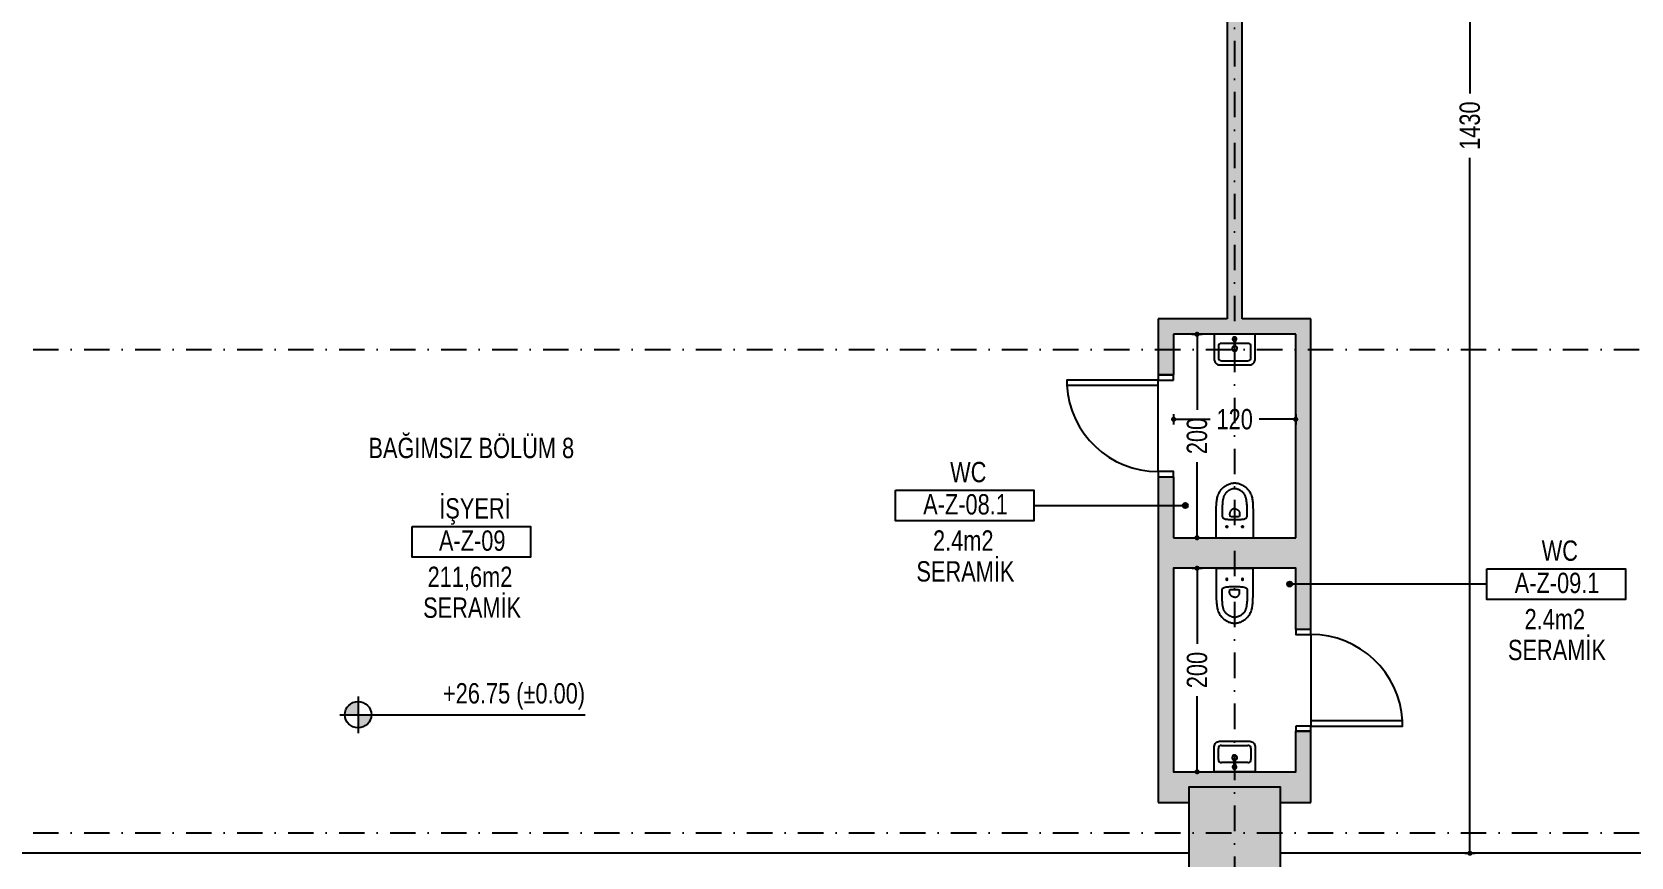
# Model space of a CAD drawing. Header units: centimetres. Extents: x 26569 to 160723, y -3143 to 14565.
# Drawn here: x 64098 to 65669, y 1540 to 2351 of the extents above; entities that cross this region are included whole.
import ezdxf
from ezdxf.enums import TextEntityAlignment as Align

# ---------------------------------------------------------------- set-up
doc = ezdxf.new("R2010")
doc.units = ezdxf.units.CM
doc.header["$LTSCALE"] = 100
doc.linetypes.add('DASHDOT2', pattern=[0.5, 0.25, -0.125, 0, -0.125])
for name, color, linetype in [('A-ANNO-DIMS', 187, 'Continuous'), ('A-ANNO-GRID', 155, 'DASHDOT2'), ('A-ANNO-IDEN', 50, 'Continuous'), ('A-ANNO-TEXT', 50, 'Continuous'), ('A-DOOR', 193, 'Continuous'), ('A-ELEV-01', 255, 'Continuous'), ('A-FLOR-FIXT', 146, 'Continuous'), ('A-WALL', 134, 'Continuous'), ('A-WALL-HTCH', 8, 'Continuous'), ('S-CONC', 5, 'Continuous'), ('S-HTCH', 8, 'Continuous')]:
    doc.layers.add(name, color=color, linetype=linetype)
doc.styles.add('Fields_100', font='act_simplex.shx', dxfattribs={"width": 0.8, "height": 20})
doc.dimstyles.new('FIELDS_100', dxfattribs={"dimscale": 0, "dimtxt": 20, "dimasz": 5, "dimexe": 5, "dimexo": 5, "dimgap": 5, "dimtad": 0, "dimdec": 0, "dimzin": 0, "dimdsep": 46, "dimtxsty": 'Fields_100', "dimblk": 'DOT', "dimcen": 0.09, "dimclrt": 50, "dimadec": 0, "dimazin": 0, "dimtfac": 1, "dimtdec": 0, "dimtix": 1, "dimtofl": 0, "dimtmove": 1, "dimatfit": 3, "dimfxl": 5, "dimfxlon": 1, "dimtolj": 1, "dimtzin": 0, "dimarcsym": 0})

# ---------------------------------------------------------------- blocks, each defined once
blk = doc.blocks.new('Mahal kutusu_100')
at = {"color": 0}
blk.add_lwpolyline([(-58, 30), (58, 30), (58, 0), (-58, 0)], close=True, dxfattribs=at)
at = {"color": 0, "style": 'Fields_100', "width": 0.8}
for tag, p in [('MAHAL', (3.6, 37.9)), ('KOD', (0.9, 6.2)), ('ALAN', (-1.3, -29.4)), ('KAPLAMA', (0.8, -59.7))]:
    blk.add_attdef(tag, text='', height=20, dxfattribs=at).set_placement(p, align=Align.CENTER)
blk = doc.blocks.new('_Dot')
at = {"color": 0, "linetype": 'ByBlock', "lineweight": -2}
blk.add_line((-0.5, 0), (-1, 0), dxfattribs=at)
at = {"color": 0, "linetype": 'ByBlock', "const_width": 0.5}
blk.add_lwpolyline([(-0.25, 0, 1), (0.25, 0, 1)], format="xyb", close=True, dxfattribs=at)
blk = doc.blocks.new('*D148')
at = {"layer": 'A-ANNO-DIMS', "color": 0, "lineweight": -2, "transparency": 16777216}
for p, q in [((65505.6, 2973.6), (65515.6, 2973.6)), ((65510.6, 2968.6), (65510.6, 2290.3)), ((65510.6, 1548.6), (65510.6, 2226.9)), ((65505.6, 1543.6), (65515.6, 1543.6))]:
    blk.add_line(p, q, dxfattribs=at)
at = {"layer": 'DEFPOINTS', "color": 0, "transparency": 16777216}
for p in [(65287, 2973.6), (65510.6, 2973.6), (65287, 1543.6)]:
    blk.add_point(p, dxfattribs=at)
at = {"layer": 'A-ANNO-DIMS', "color": 0, "lineweight": -2, "transparency": 16777216, "xscale": 5, "yscale": 5, "zscale": 5}
for p, rotation in [((65510.6, 2973.6), 90), ((65510.6, 1543.6), 270)]:
    blk.add_blockref('_Dot', p, dxfattribs=dict(at, rotation=rotation))
at = {"layer": 'A-ANNO-DIMS', "color": 50, "transparency": 16777216, "insert": (65510.6, 2258.6), "char_height": 20, "attachment_point": 5, "rotation": 90, "style": 'Fields_100'}
blk.add_mtext('\\A1;1430', dxfattribs=at)
blk = doc.blocks.new('KLOZET')
at = {"linetype": 'Continuous'}
for p, q in [((-13.7, 46.8), (-13.1, 47.6)), ((-13.1, 47.6), (-12.4, 48.3)), ((-12.4, 48.3), (-11.7, 49)), ((-11.7, 49), (-11, 49.6)), ((-11, 49.6), (-10.3, 50.2)), ((-10.3, 50.2), (-9.6, 50.7)), ((-9.6, 50.7), (-8.8, 51.2)), ((-8.8, 51.2), (-8, 51.7)), ((-8, 51.7), (-7.2, 52.1)), ((-7.2, 52.1), (-6.4, 52.5)), ((-6.4, 52.5), (-5.6, 52.8)), ((-5.6, 52.8), (-4.8, 53.1)), ((-4.8, 53.1), (-4, 53.3)), ((-4.2, 47.2), (-4.6, 47.1)), ((-3.9, 47.3), (-4.2, 47.2)), ((-4, 53.3), (-3.2, 53.5)), ((-3.6, 47.5), (-3.9, 47.3)), ((-3.3, 47.6), (-3.6, 47.5)), ((-3, 47.7), (-3.3, 47.6)), ((-3.2, 53.5), (-2.3, 53.7)), ((-2.7, 47.8), (-3, 47.7)), ((-2.4, 47.9), (-2.7, 47.8)), ((-2.1, 48), (-2.4, 47.9)), ((-2.3, 53.7), (-1.5, 53.8)), ((-1.8, 48), (-2.1, 48)), ((-1.5, 48.1), (-1.8, 48)), ((-1.5, 53.8), (-0.7, 53.9)), ((-1.2, 48.1), (-1.5, 48.1)), ((-1, 48.2), (-1.2, 48.1)), ((-0.7, 48.2), (-1, 48.2)), ((-0.7, 53.9), (0, 53.9)), ((-0.5, 48.2), (-0.7, 48.2)), ((-0.2, 48.2), (-0.5, 48.2)), ((0, 48.2), (-0.2, 48.2)), ((0, 53.9), (0.7, 53.9)), ((0.5, 48.2), (0, 48.2)), ((1, 48.2), (0.5, 48.2)), ((0.7, 53.9), (1.5, 53.8)), ((1.5, 48.1), (1, 48.2)), ((1.5, 53.8), (2.3, 53.7)), ((2.1, 48), (1.5, 48.1)), ((2.6, 47.8), (2.1, 48)), ((2.3, 53.7), (3.2, 53.5)), ((3.2, 47.6), (2.6, 47.8)), ((3.2, 53.5), (4, 53.3)), ((3.7, 47.4), (3.2, 47.6)), ((4.3, 47.2), (3.7, 47.4)), ((4, 53.3), (4.8, 53.1)), ((4.9, 46.9), (4.3, 47.2)), ((4.8, 53.1), (5.6, 52.8)), ((5.6, 52.8), (6.4, 52.5)), ((6.4, 52.5), (7.2, 52.1)), ((7.2, 52.1), (8, 51.7)), ((8, 51.7), (8.8, 51.2)), ((8.8, 51.2), (9.6, 50.7)), ((9.6, 50.7), (10.3, 50.2)), ((10.3, 50.2), (11, 49.6)), ((11, 49.6), (11.7, 49)), ((11.7, 49), (12.4, 48.3)), ((12.4, 48.3), (13.1, 47.6)), ((13.1, 47.6), (13.7, 46.8)), ((-18, 30.7), (-17.9, 32)), ((-17.9, 32), (-17.8, 33.3)), ((-17.8, 33.3), (-17.7, 34.5)), ((-17.7, 34.5), (-17.6, 35.7)), ((-17.6, 35.7), (-17.5, 36.9)), ((-17.5, 36.9), (-17.3, 38.1)), ((-17.3, 38.1), (-17.1, 39.2)), ((-17.1, 39.2), (-16.8, 40.3)), ((-16.8, 40.3), (-16.5, 41.3)), ((-16.5, 41.3), (-16.1, 42.4)), ((-16.1, 42.4), (-15.7, 43.3)), ((-15.7, 43.3), (-15.3, 44.3)), ((-15.3, 44.3), (-14.8, 45.2)), ((-14.8, 45.2), (-14.3, 46)), ((-14.3, 46), (-13.7, 46.8)), ((-12.1, 32.6), (-12.2, 31.9)), ((-12.2, 31.9), (-12.2, 31.1)), ((-12, 33.9), (-12.1, 33.2)), ((-12.1, 33.2), (-12.1, 32.6)), ((-11.9, 35.1), (-12, 34.5)), ((-12, 34.5), (-12, 33.9)), ((-11.8, 35.7), (-11.9, 35.1)), ((-11.7, 36.7), (-11.8, 36.2)), ((-11.8, 36.2), (-11.8, 35.7)), ((-11.6, 37.3), (-11.7, 36.7)), ((-11.5, 37.7), (-11.6, 37.3)), ((-11.4, 38.2), (-11.5, 37.7)), ((-11.3, 38.6), (-11.4, 38.2)), ((-11.2, 39), (-11.3, 38.6)), ((-11.1, 39.4), (-11.2, 39)), ((-11, 39.8), (-11.1, 39.4)), ((-10.9, 40.2), (-11, 39.8)), ((-10.8, 40.5), (-10.9, 40.2)), ((-10.6, 40.8), (-10.8, 40.5)), ((-10.5, 41.1), (-10.6, 40.8)), ((-10.4, 41.4), (-10.5, 41.1)), ((-10.2, 41.7), (-10.4, 41.4)), ((-10.1, 42), (-10.2, 41.7)), ((-9.9, 42.2), (-10.1, 42)), ((-9.8, 42.5), (-9.9, 42.2)), ((-9.6, 42.7), (-9.8, 42.5)), ((-9.4, 43), (-9.6, 42.7)), ((-9.3, 43.2), (-9.4, 43)), ((-9.1, 43.5), (-9.3, 43.2)), ((-8.9, 43.7), (-9.1, 43.5)), ((-8.7, 44), (-8.9, 43.7)), ((-8.5, 44.2), (-8.7, 44)), ((-8.2, 44.4), (-8.5, 44.2)), ((-8, 44.7), (-8.2, 44.4)), ((-7.8, 44.9), (-8, 44.7)), ((-7.5, 45.1), (-7.8, 44.9)), ((-7.3, 45.3), (-7.5, 45.1)), ((-7, 45.5), (-7.3, 45.3)), ((-6.7, 45.8), (-7, 45.5)), ((-6.4, 46), (-6.7, 45.8)), ((-6.1, 46.2), (-6.4, 46)), ((-5.8, 46.4), (-6.1, 46.2)), ((-5.5, 46.5), (-5.8, 46.4)), ((-5.2, 46.7), (-5.5, 46.5)), ((-4.9, 46.9), (-5.2, 46.7)), ((-4.6, 47.1), (-4.9, 46.9)), ((5.4, 46.6), (4.9, 46.9)), ((6, 46.3), (5.4, 46.6)), ((6.5, 45.9), (6, 46.3)), ((7, 45.5), (6.5, 45.9)), ((7.5, 45.1), (7, 45.5)), ((8, 44.7), (7.5, 45.1)), ((8.4, 44.2), (8, 44.7)), ((8.9, 43.7), (8.4, 44.2)), ((9.3, 43.2), (8.9, 43.7)), ((9.6, 42.7), (9.3, 43.2)), ((10, 42.1), (9.6, 42.7)), ((10.3, 41.6), (10, 42.1)), ((10.6, 40.9), (10.3, 41.6)), ((10.8, 40.3), (10.6, 40.9)), ((11.1, 39.6), (10.8, 40.3)), ((11.3, 38.9), (11.1, 39.6)), ((11.4, 38.2), (11.3, 38.9)), ((11.6, 37.4), (11.4, 38.2)), ((11.7, 36.6), (11.6, 37.4)), ((11.8, 35.7), (11.7, 36.6)), ((11.9, 34.9), (11.8, 35.7)), ((12, 34), (11.9, 34.9)), ((12.1, 33.1), (12, 34)), ((12.2, 32.1), (12.1, 33.1)), ((12.2, 31.2), (12.2, 32.1)), ((13.7, 46.8), (14.3, 46)), ((14.3, 46), (14.8, 45.2)), ((14.8, 45.2), (15.3, 44.3)), ((15.3, 44.3), (15.7, 43.3)), ((15.7, 43.3), (16.1, 42.4)), ((16.1, 42.4), (16.5, 41.3)), ((16.5, 41.3), (16.8, 40.3)), ((16.8, 40.3), (17.1, 39.2)), ((17.1, 39.2), (17.3, 38.1)), ((17.3, 38.1), (17.5, 36.9)), ((17.5, 36.9), (17.6, 35.7)), ((17.6, 35.7), (17.7, 34.5)), ((17.7, 34.5), (17.8, 33.3)), ((17.8, 33.3), (17.9, 32)), ((17.9, 32), (18, 30.7)), ((-18.2, 23.7), (-18.1, 25.2)), ((-18.2, 22.2), (-18.2, 23.7)), ((-18.2, 20.6), (-18.2, 22.2)), ((-18.2, 17.4), (-18.2, 20.6)), ((-18.2, 12.1), (-18.2, 17.4)), ((-18.1, 28), (-18, 29.4)), ((-18.1, 26.6), (-18.1, 28)), ((-18.1, 25.2), (-18.1, 26.6)), ((-18, 29.4), (-18, 30.7)), ((-12.3, 27.9), (-12.4, 27)), ((-12.4, 27), (-12.4, 26.1)), ((-12.4, 26.1), (-12.4, 25.2)), ((-12.4, 25.2), (-12.4, 24.2)), ((-12.4, 24.2), (-12.4, 23.2)), ((-12.4, 23.2), (-12.4, 22.2)), ((-12.2, 31.1), (-12.3, 30.4)), ((-12.3, 30.4), (-12.3, 29.6)), ((-12.3, 29.6), (-12.3, 28.8)), ((-12.3, 28.8), (-12.3, 27.9)), ((-9.2, 18.4), (-8.2, 18.3)), ((-8.2, 18.3), (-7.1, 18.2)), ((-7.1, 18.2), (-6.1, 18.1)), ((-6.1, 18.1), (-5.1, 18)), ((-5.1, 18), (-4.1, 18)), ((-4.8, 24.3), (-4.9, 23.9)), ((-4.9, 23.9), (-4.9, 23.5)), ((-4.9, 23.5), (-4.8, 20.8)), ((-4.7, 25), (-4.8, 24.6)), ((-4.8, 24.6), (-4.8, 24.3)), ((-4.6, 25.3), (-4.7, 25)), ((-4.4, 25.6), (-4.6, 25.3)), ((-4.3, 25.9), (-4.4, 25.6)), ((-4.1, 26.2), (-4.3, 25.9)), ((-3.9, 26.5), (-4.1, 26.2)), ((-4.1, 18), (-3.1, 17.9)), ((-3.8, 26.8), (-3.9, 26.5)), ((-3.5, 27), (-3.8, 26.8)), ((-3.8, 20.8), (-2.1, 20.8)), ((-3.3, 27.2), (-3.5, 27)), ((-3.1, 27.4), (-3.3, 27.2)), ((-2.8, 27.6), (-3.1, 27.4)), ((-3.1, 17.9), (-2, 17.9)), ((-2.5, 27.8), (-2.8, 27.6)), ((-2.2, 28), (-2.5, 27.8)), ((-1.9, 28.1), (-2.2, 28)), ((-2.1, 20.8), (-0.4, 20.8)), ((-2, 17.9), (-1, 17.9)), ((-1.6, 28.2), (-1.9, 28.1)), ((-1.3, 28.3), (-1.6, 28.2)), ((-1, 28.4), (-1.3, 28.3)), ((-0.7, 28.5), (-1, 28.4)), ((-1, 17.9), (0, 17.9)), ((-0.3, 28.5), (-0.7, 28.5)), ((-0.4, 20.8), (1.7, 20.8)), ((0, 28.5), (-0.3, 28.5)), ((0, 28.5), (0.3, 28.5)), ((0, 17.9), (1, 17.9)), ((0.3, 28.5), (0.7, 28.5)), ((0.7, 28.5), (1, 28.4)), ((1, 28.4), (1.3, 28.3)), ((1, 17.9), (2, 17.9)), ((1.3, 28.3), (1.6, 28.2)), ((1.6, 28.2), (1.9, 28.1)), ((1.7, 20.8), (3.4, 20.8)), ((1.9, 28.1), (2.2, 28)), ((2, 17.9), (3.1, 17.9)), ((2.2, 28), (2.5, 27.8)), ((2.5, 27.8), (2.8, 27.6)), ((2.8, 27.6), (3.1, 27.4)), ((3.1, 27.4), (3.3, 27.2)), ((3.1, 17.9), (4.1, 18)), ((3.3, 27.2), (3.5, 27)), ((3.4, 20.8), (3.8, 20.8)), ((3.5, 27), (3.8, 26.7)), ((3.8, 26.7), (4, 26.5)), ((4, 26.5), (4.1, 26.2)), ((4.1, 26.2), (4.3, 25.9)), ((4.1, 18), (5.1, 18)), ((4.3, 25.9), (4.5, 25.6)), ((4.5, 25.6), (4.6, 25.3)), ((4.6, 25.3), (4.7, 25)), ((4.7, 25), (4.8, 24.6)), ((4.8, 24.6), (4.8, 24.3)), ((4.8, 24.3), (4.9, 23.9)), ((4.9, 23.5), (4.8, 20.8)), ((4.9, 23.9), (4.9, 23.5)), ((5.1, 18), (6.1, 18.1)), ((6.1, 18.1), (7.1, 18.2)), ((7.1, 18.2), (8.2, 18.3)), ((8.2, 18.3), (9.2, 18.4)), ((12.3, 30.2), (12.2, 31.2)), ((12.3, 29.2), (12.3, 30.2)), ((12.3, 28.1), (12.3, 29.2)), ((12.4, 27), (12.3, 28.1)), ((12.4, 25.9), (12.4, 27)), ((12.4, 24.7), (12.4, 25.9)), ((12.4, 23.4), (12.4, 24.7)), ((12.4, 22.2), (12.4, 23.4)), ((18, 30.7), (18, 29.4)), ((18, 29.4), (18.1, 28)), ((18.1, 28), (18.1, 26.6)), ((18.1, 26.6), (18.1, 25.2)), ((18.1, 25.2), (18.2, 23.7)), ((18.2, 23.7), (18.2, 22.2)), ((18.2, 22.2), (18.2, 20.6)), ((18.2, 20.6), (18.2, 17.4)), ((18.2, 17.4), (18.2, 13.9)), ((-18.3, 0), (-18.2, 12.1)), ((-18.3, 0), (18.3, 0)), ((18.2, 13.9), (18.3, 0))]:
    blk.add_line(p, q, dxfattribs=at)
at = {"lineweight": 0}
for p, q in [((-3.8, 20.8), (-4.8, 20.8)), ((3.8, 20.8), (4.8, 20.8))]:
    blk.add_line(p, q, dxfattribs=at)
at = {"ltscale": 3}
for p, q in [((-6.5, 10.9), (-9, 10.9)), ((-7.7, 12.2), (-7.7, 9.6)), ((9, 10.9), (6.5, 10.9)), ((7.7, 12.2), (7.7, 9.6))]:
    blk.add_line(p, q, dxfattribs=at)
at = {"linetype": 'Continuous'}
for centre in [(-7.7, 10.9), (7.7, 10.9)]:
    blk.add_circle(centre, 0.75, dxfattribs=at)
for centre, start, end in [((-8.7, 22.1), 179.5021, 262.9898), ((8.7, 22.1), 277.0095, 0.5028)]:
    blk.add_arc(centre, 3.72, start, end, dxfattribs=at)
blk = doc.blocks.new('KAPI_100')
at = {"layer": 'A-DOOR'}
blk.add_line((5, 15), (95, 15), dxfattribs=at)
blk.add_lwpolyline([(95, 15), (95, 105), (90, 105), (90, 15)], dxfattribs=at)
for points in [[(0, 0), (5, 0), (5, 15), (0, 15)], [(95, 0), (100, 0), (100, 15), (95, 15)]]:
    blk.add_lwpolyline(points, close=True, dxfattribs=at)
blk.add_arc((95, 15), 90, 93.1847, 180, dxfattribs=at)
blk = doc.blocks.new('*D313')
at = {"layer": 'A-ANNO-DIMS', "color": 0, "lineweight": -2, "transparency": 16777216}
for p, q in [((65354.5, 1514.5), (65354.5, 1504.5)), ((65359.5, 1509.5), (66183.1, 1509.5)), ((67067, 1509.5), (66243.4, 1509.5)), ((67072, 1514.5), (67072, 1504.5))]:
    blk.add_line(p, q, dxfattribs=at)
at = {"layer": 'DEFPOINTS', "color": 0, "transparency": 16777216}
for p in [(67072, 2973.6), (65354.5, 1593.6), (67072, 1509.5)]:
    blk.add_point(p, dxfattribs=at)
at = {"layer": 'A-ANNO-DIMS', "color": 0, "lineweight": -2, "transparency": 16777216, "xscale": 5, "yscale": 5, "zscale": 5, "rotation": 180}
blk.add_blockref('_Dot', (65354.5, 1509.5), dxfattribs=at)
at = {"layer": 'A-ANNO-DIMS', "color": 0, "lineweight": -2, "transparency": 16777216, "xscale": 5, "yscale": 5, "zscale": 5}
blk.add_blockref('_Dot', (67072, 1509.5), dxfattribs=at)
at = {"layer": 'A-ANNO-DIMS', "color": 50, "transparency": 16777216, "insert": (66213.2, 1509.5), "char_height": 20, "attachment_point": 5, "style": 'Fields_100'}
blk.add_mtext('\\A1;1718', dxfattribs=at)
blk = doc.blocks.new('*D278')
at = {"layer": 'A-ANNO-DIMS', "color": 0, "lineweight": -2, "transparency": 16777216}
for p, q in [((65219.5, 1975), (65219.5, 1965)), ((65224.5, 1970), (65255.4, 1970)), ((65334.5, 1970), (65303.5, 1970)), ((65339.5, 1975), (65339.5, 1965))]:
    blk.add_line(p, q, dxfattribs=at)
at = {"layer": 'DEFPOINTS', "color": 0, "transparency": 16777216}
for p in [(65219.5, 2053.6), (65339.5, 2053.6), (65339.5, 1970)]:
    blk.add_point(p, dxfattribs=at)
at = {"layer": 'A-ANNO-DIMS', "color": 0, "lineweight": -2, "transparency": 16777216, "xscale": 5, "yscale": 5, "zscale": 5, "rotation": 180}
blk.add_blockref('_Dot', (65219.5, 1970), dxfattribs=at)
at = {"layer": 'A-ANNO-DIMS', "color": 0, "lineweight": -2, "transparency": 16777216, "xscale": 5, "yscale": 5, "zscale": 5}
blk.add_blockref('_Dot', (65339.5, 1970), dxfattribs=at)
at = {"layer": 'A-ANNO-DIMS', "color": 50, "transparency": 16777216, "insert": (65279.5, 1970), "char_height": 20, "attachment_point": 5, "style": 'Fields_100'}
blk.add_mtext('\\A1;120', dxfattribs=at)
blk = doc.blocks.new('*D305')
at = {"layer": 'A-ANNO-DIMS', "color": 0, "lineweight": -2, "transparency": 16777216}
for p, q in [((65237.5, 2053.6), (65247.5, 2053.6)), ((65242.5, 2048.6), (65242.5, 1979.2)), ((65242.5, 1858.6), (65242.5, 1928)), ((65237.5, 1853.6), (65247.5, 1853.6))]:
    blk.add_line(p, q, dxfattribs=at)
at = {"layer": 'DEFPOINTS', "color": 0, "transparency": 16777216}
for p in [(65219.5, 2053.6), (65219.5, 1853.6), (65242.5, 1853.6)]:
    blk.add_point(p, dxfattribs=at)
at = {"layer": 'A-ANNO-DIMS', "color": 0, "lineweight": -2, "transparency": 16777216, "xscale": 5, "yscale": 5, "zscale": 5}
for p, rotation in [((65242.5, 2053.6), 90), ((65242.5, 1853.6), 270)]:
    blk.add_blockref('_Dot', p, dxfattribs=dict(at, rotation=rotation))
at = {"layer": 'A-ANNO-DIMS', "color": 50, "transparency": 16777216, "insert": (65242.5, 1953.6), "char_height": 20, "attachment_point": 5, "rotation": 90, "style": 'Fields_100'}
blk.add_mtext('\\A1;200', dxfattribs=at)
blk = doc.blocks.new('*D306')
at = {"layer": 'A-ANNO-DIMS', "color": 0, "lineweight": -2, "transparency": 16777216}
for p, q in [((65237.6, 1823.6), (65247.6, 1823.6)), ((65242.6, 1818.6), (65242.6, 1749.2)), ((65242.6, 1628.6), (65242.6, 1698)), ((65237.6, 1623.6), (65247.6, 1623.6))]:
    blk.add_line(p, q, dxfattribs=at)
at = {"layer": 'DEFPOINTS', "color": 0, "transparency": 16777216}
for p in [(65219.5, 1823.6), (65219.5, 1623.6), (65242.6, 1623.6)]:
    blk.add_point(p, dxfattribs=at)
at = {"layer": 'A-ANNO-DIMS', "color": 0, "lineweight": -2, "transparency": 16777216, "xscale": 5, "yscale": 5, "zscale": 5}
for p, rotation in [((65242.6, 1823.6), 90), ((65242.6, 1623.6), 270)]:
    blk.add_blockref('_Dot', p, dxfattribs=dict(at, rotation=rotation))
at = {"layer": 'A-ANNO-DIMS', "color": 50, "transparency": 16777216, "insert": (65242.6, 1723.6), "char_height": 20, "attachment_point": 5, "rotation": 90, "style": 'Fields_100'}
blk.add_mtext('\\A1;200', dxfattribs=at)
blk = doc.blocks.new('Mahal Kutusu_100_2')
at = {"color": 0}
blk.add_lwpolyline([(-68, 30), (68, 30), (68, 0), (-68, 0)], close=True, dxfattribs=at)
at = {"color": 0, "style": 'Fields_100', "width": 0.8}
for tag, p in [('MAHAL', (3.6, 37.9)), ('A-Z-04.1', (0.9, 6.2)), ('ALAN', (-1.3, -29.4)), ('KAPLAMA', (0.8, -59.7))]:
    blk.add_attdef(tag, text='', height=20, dxfattribs=at).set_placement(p, align=Align.CENTER)

msp = doc.modelspace()

# ---------------------------------------------------------------- hatches: boundary and pattern name
at = {"layer": 'A-ANNO-DIMS'}
h = msp.add_hatch(color=256, dxfattribs=at)
h.paths.add_polyline_path([(64418.26, 1692.72, 0.4142136), (64405.26, 1679.72), (64418.26, 1679.72)])
h.paths.add_polyline_path([(64431.26, 1679.72), (64418.26, 1679.72), (64418.26, 1666.72, 0.4142136)])
at = {"layer": 'A-ANNO-IDEN'}
h = msp.add_hatch(color=256, dxfattribs=at)
h.dxf.hatch_style = 1
edge = h.paths.add_edge_path()
edge.add_arc((65230.91, 1885.27), 2.5, 0, 360)
h = msp.add_hatch(color=256, dxfattribs=at)
h.dxf.hatch_style = 1
edge = h.paths.add_edge_path()
edge.add_arc((65333.62, 1808.04), 2.5, 180, 540)
at = {"layer": 'A-WALL-HTCH'}
h = msp.add_hatch(dxfattribs=at)
h.set_pattern_fill('DASH', color=256)
h.set_pattern_definition([(0, (-26454.6308, -0.018), (3.175, 3.175), [3.175, -3.175])])
h.paths.add_polyline_path([(65324.48, 1608.59), (65324.48, 1593.59), (65354.48, 1593.59), (65354.48, 1663.59), (65339.48, 1663.59), (65339.48, 1623.59), (65219.48, 1623.59), (65219.48, 1823.59), (65339.48, 1823.59), (65339.48, 1763.59), (65354.48, 1763.59), (65354.48, 2068.59), (65286.98, 2068.59), (65286.98, 2973.59), (65376.98, 2973.59), (65376.98, 2988.59), (65181.98, 2988.59), (65181.98, 2973.59), (65271.98, 2973.59), (65271.98, 2068.59), (65204.48, 2068.59), (65204.48, 2013.59), (65219.48, 2013.59), (65219.48, 2053.59), (65339.48, 2053.59), (65339.48, 1853.59), (65219.48, 1853.59), (65219.48, 1913.59), (65204.48, 1913.59), (65204.48, 1593.59), (65234.48, 1593.59), (65234.48, 1608.59)])
at = {"layer": 'S-HTCH'}
h = msp.add_hatch(dxfattribs=at)
h.set_pattern_fill('ANSI33', color=256)
h.set_pattern_definition([(45, (47244.2896, 5721.5606), (-4.490128, 4.490128), []), (45, (47248.78, 5721.5606), (-4.490128, 4.490128), [3.175, -1.5875])])
h.paths.add_polyline_path([(63434.48, 1518.59), (63524.48, 1518.59), (63524.48, 1608.59), (63434.48, 1608.59)])
h.paths.add_polyline_path([(63434.48, 7218.59), (63524.48, 7218.59), (63524.48, 7308.59), (63434.48, 7308.59)])
h.paths.add_polyline_path([(61634.48, 1518.59), (61724.48, 1518.59), (61724.48, 1608.59), (61634.48, 1608.59)])
h.paths.add_polyline_path([(58034.48, 1518.59), (58124.48, 1518.59), (58124.48, 1608.59), (58034.48, 1608.59)])
h.paths.add_polyline_path([(61634.48, 7218.59), (61724.48, 7218.59), (61724.48, 7308.59), (61634.48, 7308.59)])
h.paths.add_polyline_path([(58034.48, 7218.59), (58124.48, 7218.59), (58124.48, 7308.59), (58034.48, 7308.59)])
h.paths.add_polyline_path([(63434.48, 3418.59), (63524.48, 3418.59), (63524.48, 3508.59), (63434.48, 3508.59)])
h.paths.add_polyline_path([(63434.48, 5318.59), (63524.48, 5318.59), (63524.48, 5408.59), (63434.48, 5408.59)])
h.paths.add_polyline_path([(61634.48, 3418.59), (61724.48, 3418.59), (61724.48, 3508.59), (61634.48, 3508.59)])
h.paths.add_polyline_path([(58034.48, 3418.59), (58124.48, 3418.59), (58124.48, 3508.59), (58034.48, 3508.59)])
h.paths.add_polyline_path([(61634.48, 5318.59), (61724.48, 5318.59), (61724.48, 5408.59), (61634.48, 5408.59)])
h.paths.add_polyline_path([(58034.48, 5318.59), (58124.48, 5318.59), (58124.48, 5408.59), (58034.48, 5408.59)])
h.paths.add_polyline_path([(68834.48, 3418.59), (68924.48, 3418.59), (68924.48, 3508.59), (68834.48, 3508.59)])
h.paths.add_polyline_path([(68834.48, 5318.59), (68924.48, 5318.59), (68924.48, 5408.59), (68834.48, 5408.59)])
h.paths.add_polyline_path([(67034.48, 3418.59), (67124.48, 3418.59), (67124.48, 3508.59), (67034.48, 3508.59)])
h.paths.add_polyline_path([(67034.48, 5318.59), (67124.48, 5318.59), (67124.48, 5408.59), (67034.48, 5408.59)])
h.paths.add_polyline_path([(65234.48, 3418.59), (65324.48, 3418.59), (65324.48, 3508.59), (65234.48, 3508.59)])
h.paths.add_polyline_path([(65234.48, 5318.59), (65324.48, 5318.59), (65324.48, 5408.59), (65234.48, 5408.59)])
h.paths.add_polyline_path([(61534.48, 3418.59), (61624.48, 3418.59), (61624.48, 3508.59), (61534.48, 3508.59)])
h.paths.add_polyline_path([(61534.48, 5318.59), (61624.48, 5318.59), (61624.48, 5408.59), (61534.48, 5408.59)])
h.paths.add_polyline_path([(59834.48, 3418.59), (59924.48, 3418.59), (59924.48, 3508.59), (59834.48, 3508.59)])
h.paths.add_polyline_path([(59834.48, 5318.59), (59924.48, 5318.59), (59924.48, 5408.59), (59834.48, 5408.59)])
h.paths.add_polyline_path([(56234.48, 3418.59), (56324.48, 3418.59), (56324.48, 3508.59), (56234.48, 3508.59)])
h.paths.add_polyline_path([(56234.48, 5318.59), (56324.48, 5318.59), (56324.48, 5408.59), (56234.48, 5408.59)])
h.paths.add_polyline_path([(54434.48, 3418.59), (54524.48, 3418.59), (54524.48, 3508.59), (54434.48, 3508.59)])
h.paths.add_polyline_path([(54434.48, 5318.59), (54524.48, 5318.59), (54524.48, 5408.59), (54434.48, 5408.59)])
h.paths.add_polyline_path([(52634.48, 3418.59), (52724.48, 3418.59), (52724.48, 3508.59), (52634.48, 3508.59)])
h.paths.add_polyline_path([(52634.48, 5318.59), (52724.48, 5318.59), (52724.48, 5408.59), (52634.48, 5408.59)])
h.paths.add_polyline_path([(70634.48, 5318.59), (70724.48, 5318.59), (70724.48, 5408.59), (70634.48, 5408.59)])
h.paths.add_polyline_path([(70634.48, 3418.59), (70724.48, 3418.59), (70724.48, 3508.59), (70634.48, 3508.59)])
h.paths.add_polyline_path([(70634.48, 1518.59), (70724.48, 1518.59), (70724.48, 1608.59), (70634.48, 1608.59)])
h.paths.add_polyline_path([(68834.48, 1518.59), (68924.48, 1518.59), (68924.48, 1608.59), (68834.48, 1608.59)])
h.paths.add_polyline_path([(67034.48, 1518.59), (67124.48, 1518.59), (67124.48, 1608.59), (67034.48, 1608.59)])
h.paths.add_polyline_path([(65234.48, 1518.59), (65324.48, 1518.59), (65324.48, 1608.59), (65234.48, 1608.59)])
h.paths.add_polyline_path([(61534.48, 1518.59), (61624.48, 1518.59), (61624.48, 1608.59), (61534.48, 1608.59)])
h.paths.add_polyline_path([(59834.48, 1518.59), (59924.48, 1518.59), (59924.48, 1608.59), (59834.48, 1608.59)])
h.paths.add_polyline_path([(56234.48, 1518.59), (56324.48, 1518.59), (56324.48, 1608.59), (56234.48, 1608.59)])
h.paths.add_polyline_path([(54434.48, 1518.59), (54524.48, 1518.59), (54524.48, 1608.59), (54434.48, 1608.59)])
h.paths.add_polyline_path([(52634.48, 1518.59), (52724.48, 1518.59), (52724.48, 1608.59), (52634.48, 1608.59)])
h.paths.add_polyline_path([(70634.48, 7218.59), (70724.48, 7218.59), (70724.48, 7308.59), (70634.48, 7308.59)])
h.paths.add_polyline_path([(68834.48, 7218.59), (68924.48, 7218.59), (68924.48, 7308.59), (68834.48, 7308.59)])
h.paths.add_polyline_path([(67034.48, 7218.59), (67124.48, 7218.59), (67124.48, 7308.59), (67034.48, 7308.59)])
h.paths.add_polyline_path([(65234.48, 7218.59), (65324.48, 7218.59), (65324.48, 7308.59), (65234.48, 7308.59)])
h.paths.add_polyline_path([(61534.48, 7218.59), (61624.48, 7218.59), (61624.48, 7308.59), (61534.48, 7308.59)])
h.paths.add_polyline_path([(59834.48, 7218.59), (59924.48, 7218.59), (59924.48, 7308.59), (59834.48, 7308.59)])
h.paths.add_polyline_path([(56234.48, 7218.59), (56324.48, 7218.59), (56324.48, 7308.59), (56234.48, 7308.59)])
h.paths.add_polyline_path([(54434.48, 7218.59), (54524.48, 7218.59), (54524.48, 7308.59), (54434.48, 7308.59)])
h.paths.add_polyline_path([(52634.48, 7218.59), (52724.48, 7218.59), (52724.48, 7308.59), (52634.48, 7308.59)])

# ---------------------------------------------------------------- linework, layer by layer
at = {"layer": 'A-ANNO-DIMS'}
for p, q in [((64418.26, 1697.72), (64418.26, 1661.72)), ((64400.26, 1679.72), (64641.26, 1679.72))]:
    msp.add_line(p, q, dxfattribs=at)
msp.add_circle((64418.26, 1679.72), 13, dxfattribs=at)
at = {"layer": 'A-ANNO-GRID'}
for p, q in [((65279.48, 8203.59), (65279.48, 1408.59)), ((49419.63, 2038.59), (71224.48, 2038.59)), ((49419.63, 1563.59), (71224.48, 1563.59))]:
    msp.add_line(p, q, dxfattribs=at)
at = {"layer": 'A-ANNO-IDEN'}
for points in [[(65082.15, 1885.27), (65230.91, 1885.27)], [(65527.36, 1808.04), (65333.62, 1808.04)]]:
    msp.add_lwpolyline(points, dxfattribs=at)
for centre in [(65230.91, 1885.27), (65333.62, 1808.04)]:
    msp.add_circle(centre, 2.5, dxfattribs=at)
at = {"layer": 'A-ELEV-01'}
for p, q in [((65234.48, 1543.59), (63786.98, 1543.59)), ((67034.48, 1543.59), (65324.48, 1543.59))]:
    msp.add_line(p, q, dxfattribs=at)
at = {"layer": 'A-FLOR-FIXT'}
for p, q in [((65278.91, 2044.59), (65266.48, 2044.59)), ((65292.48, 2044.59), (65279.91, 2044.59)), ((65263.48, 2041.59), (65263.48, 2030.59)), ((65266.48, 2027.59), (65292.48, 2027.59)), ((65295.48, 2030.59), (65295.48, 2041.59)), ((65263.48, 1635.59), (65263.48, 1646.59)), ((65266.48, 1649.59), (65292.48, 1649.59)), ((65295.48, 1646.59), (65295.48, 1635.59)), ((65278.91, 1632.59), (65266.48, 1632.59)), ((65292.48, 1632.59), (65279.91, 1632.59))]:
    msp.add_line(p, q, dxfattribs=at)
for points in [[(65259.48, 2053.59), (65259.48, 2028.59, 0.4142136), (65264.48, 2023.59), (65294.48, 2023.59, 0.4142136), (65299.48, 2028.59), (65299.48, 2053.59)], [(65278.91, 2048.82), (65278.91, 2040.82, 1), (65279.91, 2040.82), (65279.91, 2048.82, 1)], [(65259.48, 1623.59), (65259.48, 1648.59, -0.4142136), (65264.48, 1653.59), (65294.48, 1653.59, -0.4142136), (65299.48, 1648.59), (65299.48, 1623.59)], [(65278.91, 1628.37), (65278.91, 1636.37, -1), (65279.91, 1636.37), (65279.91, 1628.37, -1)]]:
    msp.add_lwpolyline(points, format="xyb", close=True, dxfattribs=at)
for centre, radius, start, end in [((65266.48, 2041.59), 3, 90, 180), ((65279.41, 2048.82), 2, 284.47751, 255.52249), ((65292.48, 2041.59), 3, 0, 90), ((65266.48, 2030.59), 3, 180, 270), ((65279.48, 2039.59), 2.5, 103.01407, 79.93241), ((65292.48, 2030.59), 3, 270, 0), ((65266.48, 1646.59), 3, 90, 180), ((65266.48, 1635.59), 3, 180, 270), ((65279.48, 1637.59), 2.5, 280.06759, 256.98593), ((65292.48, 1646.59), 3, 0, 90), ((65292.48, 1635.59), 3, 270, 0), ((65279.41, 1628.37), 2, 104.47751, 75.52249)]:
    msp.add_arc(centre, radius, start, end, dxfattribs=at)
at = {"layer": 'A-WALL'}
for p, q in [((65271.98, 2973.59), (65271.98, 2068.59)), ((65286.98, 2068.59), (65286.98, 2973.59)), ((65204.48, 2068.59), (65204.48, 2013.59)), ((65271.98, 2068.59), (65204.48, 2068.59)), ((65354.48, 2068.59), (65286.98, 2068.59)), ((65354.48, 1763.59), (65354.48, 2068.59)), ((65339.48, 2053.59), (65219.48, 2053.59)), ((65219.48, 2053.59), (65219.48, 2013.59)), ((65339.48, 1853.59), (65339.48, 2053.59)), ((65204.48, 2013.59), (65219.48, 2013.59)), ((65204.48, 1913.59), (65204.48, 1593.59)), ((65204.48, 1913.59), (65219.48, 1913.59)), ((65219.48, 1913.59), (65219.48, 1853.59)), ((65219.48, 1853.59), (65339.48, 1853.59)), ((65354.48, 1763.59), (65339.48, 1763.59)), ((65354.48, 1663.59), (65339.48, 1663.59)), ((65354.48, 1593.59), (65354.48, 1663.59)), ((65204.48, 1593.59), (65234.48, 1593.59)), ((65324.48, 1593.59), (65354.48, 1593.59))]:
    msp.add_line(p, q, dxfattribs=at)
msp.add_lwpolyline([(65339.48, 1763.59), (65339.48, 1823.59), (65219.48, 1823.59), (65219.48, 1623.59), (65339.48, 1623.59), (65339.48, 1663.59)], dxfattribs=at)
at = {"layer": 'S-CONC'}
msp.add_lwpolyline([(65234.48, 1518.59), (65324.48, 1518.59), (65324.48, 1608.59), (65234.48, 1608.59)], close=True, dxfattribs=at)

# ---------------------------------------------------------------- block references
at = {"layer": 'A-ANNO-IDEN'}
for name, p, values in [('Mahal Kutusu_100_2', (65014.15, 1870.27), {'MAHAL': 'WC', 'A-Z-04.1': 'A-Z-08.1', 'ALAN': '2.4m2', 'KAPLAMA': 'SERAMİK'}), ('Mahal kutusu_100', (64529.48, 1834.61), {'MAHAL': 'İŞYERİ', 'KOD': 'A-Z-09', 'ALAN': '211,6m2', 'KAPLAMA': 'SERAMİK'}), ('Mahal Kutusu_100_2', (65595.36, 1793.04), {'MAHAL': 'WC', 'A-Z-04.1': 'A-Z-09.1', 'ALAN': '2.4m2', 'KAPLAMA': 'SERAMİK'})]:
    msp.add_blockref(name, p, dxfattribs=at).add_auto_attribs(values)
at = {"layer": 'A-DOOR'}
for p, rotation in [((65219.48, 1913.59), 89.99999999999997), ((65339.48, 1763.59), 269.9999999999999)]:
    msp.add_blockref('KAPI_100', p, dxfattribs=dict(at, rotation=rotation))
at = {"layer": 'A-FLOR-FIXT'}
msp.add_blockref('KLOZET', (65279.48, 1853.59), dxfattribs=at)
at = {"layer": 'A-FLOR-FIXT', "xscale": -1, "rotation": 180}
msp.add_blockref('KLOZET', (65279.48, 1823.59), dxfattribs=at)

# ---------------------------------------------------------------- texts
at = {"layer": 'A-ANNO-TEXT', "char_height": 20, "style": 'Fields_100'}
for s, insert, attachment_point in [('BAĞIMSIZ BÖLÜM 8', (64529.48, 1951.87), 2), ('+26.75 (%%P0.00)', (64641.26, 1684.72), 9)]:
    msp.add_mtext_dynamic_manual_height_columns(s, width=436.6649, gutter_width=100, heights=[0], dxfattribs=dict(at, insert=insert, attachment_point=attachment_point))

# ---------------------------------------------------------------- dimensions: what is measured, and where the dimension line sits
at = {"layer": 'A-ANNO-DIMS'}
for base, p1, p2, picture, middle in [((65510.57, 2973.59), (65286.98, 1543.59), (65286.98, 2973.59), '*D148', (65510.57, 2258.59)), ((65242.48, 1853.59), (65219.48, 2053.59), (65219.48, 1853.59), '*D305', (65242.48, 1953.59)), ((65242.61, 1623.59), (65219.48, 1823.59), (65219.48, 1623.59), '*D306', (65242.61, 1723.59))]:
    dim = msp.add_linear_dim(base=base, p1=p1, p2=p2, angle=90, dimstyle='FIELDS_100', override={"dimscale": 1}, dxfattribs=at)
    dim.commit()
    dim.dimension.update_dxf_attribs({"geometry": picture, "text_midpoint": middle})
for base, p1, p2, picture, middle in [((67071.97635264, 1509.45525195), (65354.47635264, 1593.59325813), (67071.97635264, 2973.59325813), '*D313', (66213.22635264, 1509.45525195)), ((65339.48, 1969.98), (65219.48, 2053.59), (65339.48, 2053.59), '*D278', (65279.48, 1969.98))]:
    dim = msp.add_linear_dim(base=base, p1=p1, p2=p2, dimstyle='FIELDS_100', override={"dimscale": 1}, dxfattribs=at)
    dim.commit()
    dim.dimension.update_dxf_attribs({"geometry": picture, "text_midpoint": middle})

doc.saveas('drawing.dxf')
